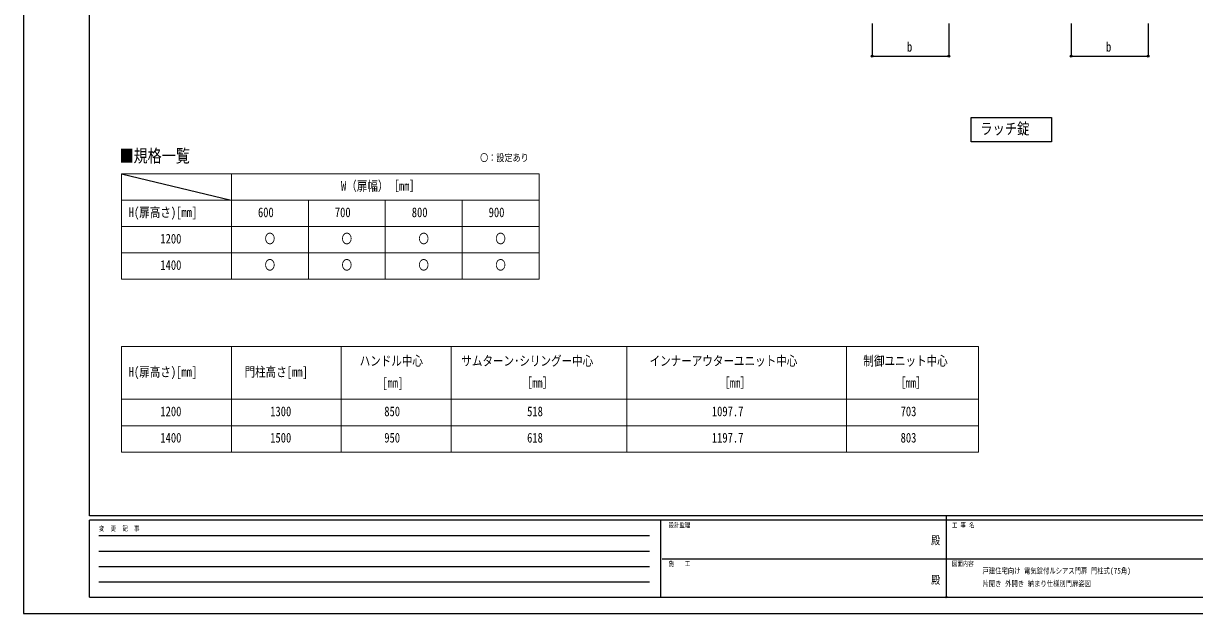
# Model space of a CAD drawing. Units: millimetres, scale not verified. Extents: x -4205 to 4205, y -2970 to 2970.
# Drawn here: x -4205 to 1125, y -2970 to -282 of the extents above; entities that cross this region are included whole.
import ezdxf
from ezdxf.enums import TextEntityAlignment as Align

# ---------------------------------------------------------------- set-up
doc = ezdxf.new("R2010")
doc.units = ezdxf.units.MM
doc.header["$LTSCALE"] = 12
doc.header["$PDMODE"] = 32
doc.header["$PDSIZE"] = 6
doc.layers.add('0-1_TABLE1', color=7, linetype='Continuous', lineweight=18)
for name, color, linetype in [('0-2_USER1', 3, 'Continuous'), ('0-5_YKK_D', 6, 'Continuous'), ('0-6_YKK_ZWAK', 7, 'Continuous')]:
    doc.layers.add(name, color=color, linetype=linetype)
doc.styles.add('ＭＳ ゴシック', font='')
doc.styles.get('ＭＳ ゴシック').set_extended_font_data('MS Gothic')

msp = doc.modelspace()

# ---------------------------------------------------------------- linework, layer by layer
at = {"layer": '0-1_TABLE1'}
for p, q in [((-3758.17, -967.88), (-1858.17, -967.88)), ((-3758.17, -967.88), (-3758.17, -1447.88)), ((-3258.17, -967.88), (-3258.17, -1447.88)), ((-1858.17, -967.88), (-1858.17, -1447.88)), ((-3758.17, -1087.88), (-1858.17, -1087.88)), ((-2908.17, -1087.88), (-2908.17, -1447.88)), ((-2558.17, -1087.88), (-2558.17, -1447.88)), ((-2208.17, -1087.88), (-2208.17, -1447.88)), ((-3758.17, -1207.88), (-1858.17, -1207.88)), ((-3758.17, -1327.88), (-1858.17, -1327.88)), ((-3758.17, -1447.88), (-1858.17, -1447.88)), ((-3758.17, -1754.26), (141.83, -1754.26)), ((-3758.17, -1754.26), (-3758.17, -2234.26)), ((-3258.17, -1754.26), (-3258.17, -2234.26)), ((-2758.17, -1754.26), (-2758.17, -2234.26)), ((-2258.17, -1754.26), (-2258.17, -2234.26)), ((-1458.17, -1754.26), (-1458.17, -2234.26)), ((-458.17, -1754.26), (-458.17, -2234.26)), ((141.83, -1754.26), (141.83, -2234.26)), ((-3758.17, -1994.26), (141.83, -1994.26)), ((-3758.17, -2114.26), (141.83, -2114.26)), ((-3758.17, -2234.26), (141.83, -2234.26))]:
    msp.add_line(p, q, dxfattribs=at)
at = {"layer": '0-2_USER1'}
msp.add_line((-3758.98, -968), (-3258.98, -1088), dxfattribs=at)
msp.add_lwpolyline([(108.63, -821.53), (108.63, -711.53), (474.01, -711.53), (474.01, -821.53)], close=True, dxfattribs=at)
at = {"layer": '0-5_YKK_D'}
for p, q in [((-342.48, -283), (-342.48, -433.11)), ((7.52, -283), (7.52, -433.11)), ((563.52, -283), (563.52, -433.11)), ((913.52, -283), (913.52, -433.11)), ((-342.48, -432.11), (7.52, -432.11)), ((563.52, -432.11), (913.52, -432.11))]:
    msp.add_line(p, q, dxfattribs=at)
for centre in [(-342.48, -432.11), (7.52, -432.11), (563.52, -432.11), (913.52, -432.11)]:
    msp.add_circle(centre, 4.25, dxfattribs=at)
at = {"layer": '0-6_YKK_ZWAK'}
for p, q in [((-3904.98, -2525), (-3904.98, 2775)), ((3895.02, -2525), (-3904.98, -2525)), ((-1304.98, -2545), (-3904.98, -2545)), ((-3904.98, -2895), (-3904.98, -2545)), ((-1304.98, -2545), (-1304.98, -2895)), ((-4.98, -2545), (-1304.98, -2545)), ((-4.98, -2525), (-4.98, -2895)), ((1295.02, -2545), (-4.98, -2545)), ((-3862.48, -2615), (-1354.98, -2615)), ((-3862.48, -2685), (-1354.98, -2685)), ((-3862.48, -2755), (-1354.98, -2755)), ((-1297.48, -2720), (-4.98, -2720)), ((-4.98, -2720), (1295.02, -2720)), ((-3862.48, -2825), (-1354.98, -2825)), ((-3904.98, -2895), (-1304.98, -2895)), ((-1304.98, -2895), (-4.98, -2895)), ((-4.98, -2895), (1295.02, -2895))]:
    msp.add_line(p, q, dxfattribs=at)
msp.add_lwpolyline([(-4205, -2970), (4205, -2970), (4205, 2970), (-4205, 2970)], close=True, dxfattribs=at)
msp.add_point((-4.98, -2895), dxfattribs=at)

# ---------------------------------------------------------------- texts
at = {"layer": '0-1_TABLE1', "style": 'ＭＳ ゴシック', "width": 0.8}
for s, p in [('W（扉幅）［㎜］', (-2759.77, -1057.88)), ('H(扉高さ)[mm]', (-3725.77, -1177.88)), ('600', (-3137.57, -1177.88)), ('700', (-2787.57, -1177.88)), ('800', (-2437.57, -1177.88)), ('900', (-2087.57, -1177.88)), ('1200', (-3581.77, -1297.88)), ('〇', (-3107.17, -1297.88)), ('〇', (-2757.17, -1297.88)), ('〇', (-2407.17, -1297.88)), ('〇', (-2057.17, -1297.88)), ('1400', (-3581.77, -1417.88)), ('〇', (-3107.17, -1417.88)), ('〇', (-2757.17, -1417.88)), ('〇', (-2407.17, -1417.88)), ('〇', (-2057.17, -1417.88)), ('ハンドル中心', (-2674.57, -1854.26)), ('サムターン･シリングー中心', (-2211.77, -1854.26)), ('インナーアウターユニット中心', (-1354.97, -1854.26)), ('制御ユニット中心', (-382.17, -1854.26)), ('H(扉高さ)[mm]', (-3725.77, -1904.26)), ('門柱高さ[mm]', (-3198.57, -1904.26)), ('[㎜]', (-2572.17, -1954.26)), ('［㎜］', (-1938.17, -1954.26)), ('［㎜］', (-1038.17, -1954.26)), ('［㎜］', (-238.17, -1954.26)), ('1200', (-3581.77, -2084.26)), ('1300', (-3081.77, -2084.26)), ('850', (-2562.57, -2084.26)), ('518', (-1912.57, -2084.26)), ('1097.7', (-1071.77, -2084.26)), ('703', (-212.57, -2084.26)), ('1400', (-3581.77, -2204.26)), ('1500', (-3081.77, -2204.26)), ('950', (-2562.57, -2204.26)), ('618', (-1912.57, -2204.26)), ('1197.7', (-1071.77, -2204.26)), ('803', (-212.57, -2204.26))]:
    msp.add_text(s, height=43.99, dxfattribs=at).set_placement(p, align=Align.BOTTOM_LEFT)
at = {"layer": '0-2_USER1', "style": 'ＭＳ ゴシック', "width": 0.8}
for s, height, p in [('ラッチ錠', 51.32, (149.82, -803.13)), ('■規格一覧', 58.65, (-3767.51, -932.42)), ('〇：設定あり', 32.99, (-2126.52, -920.67)), ('戸建住宅向け 電気錠付ルシアス門扉 門柱式(75角)', 25.66, (160.31, -2795.72)), ('片開き 外開き 納まり仕様別門扉姿図', 25.66, (160.31, -2854.06))]:
    msp.add_text(s, height=height, dxfattribs=at).set_placement(p, align=Align.BOTTOM_LEFT)
at = {"layer": '0-5_YKK_D', "style": 'ＭＳ ゴシック', "width": 0.8}
for p in [(-183.48, -424.11), (722.52, -424.11)]:
    msp.add_text('b', height=43.99, dxfattribs=at).set_placement(p, align=Align.BOTTOM_LEFT)
at = {"layer": '0-6_YKK_ZWAK', "style": 'ＭＳ ゴシック', "width": 0.8}
for s, height, p in [('設計監理', 21.99, (-1268.31, -2585)), ('工 事 名', 21.99, (21.27, -2585)), ('変  更  記  事', 21.99, (-3861.31, -2600)), ('殿', 36.66, (-73.67, -2665.83)), ('施\u3000\u3000工', 21.99, (-1268.31, -2760)), ('図面内容', 21.99, (21.27, -2760)), ('殿', 36.66, (-73.67, -2845.83))]:
    msp.add_text(s, height=height, dxfattribs=at).set_placement(p, align=Align.BOTTOM_LEFT)

doc.saveas('drawing.dxf')
